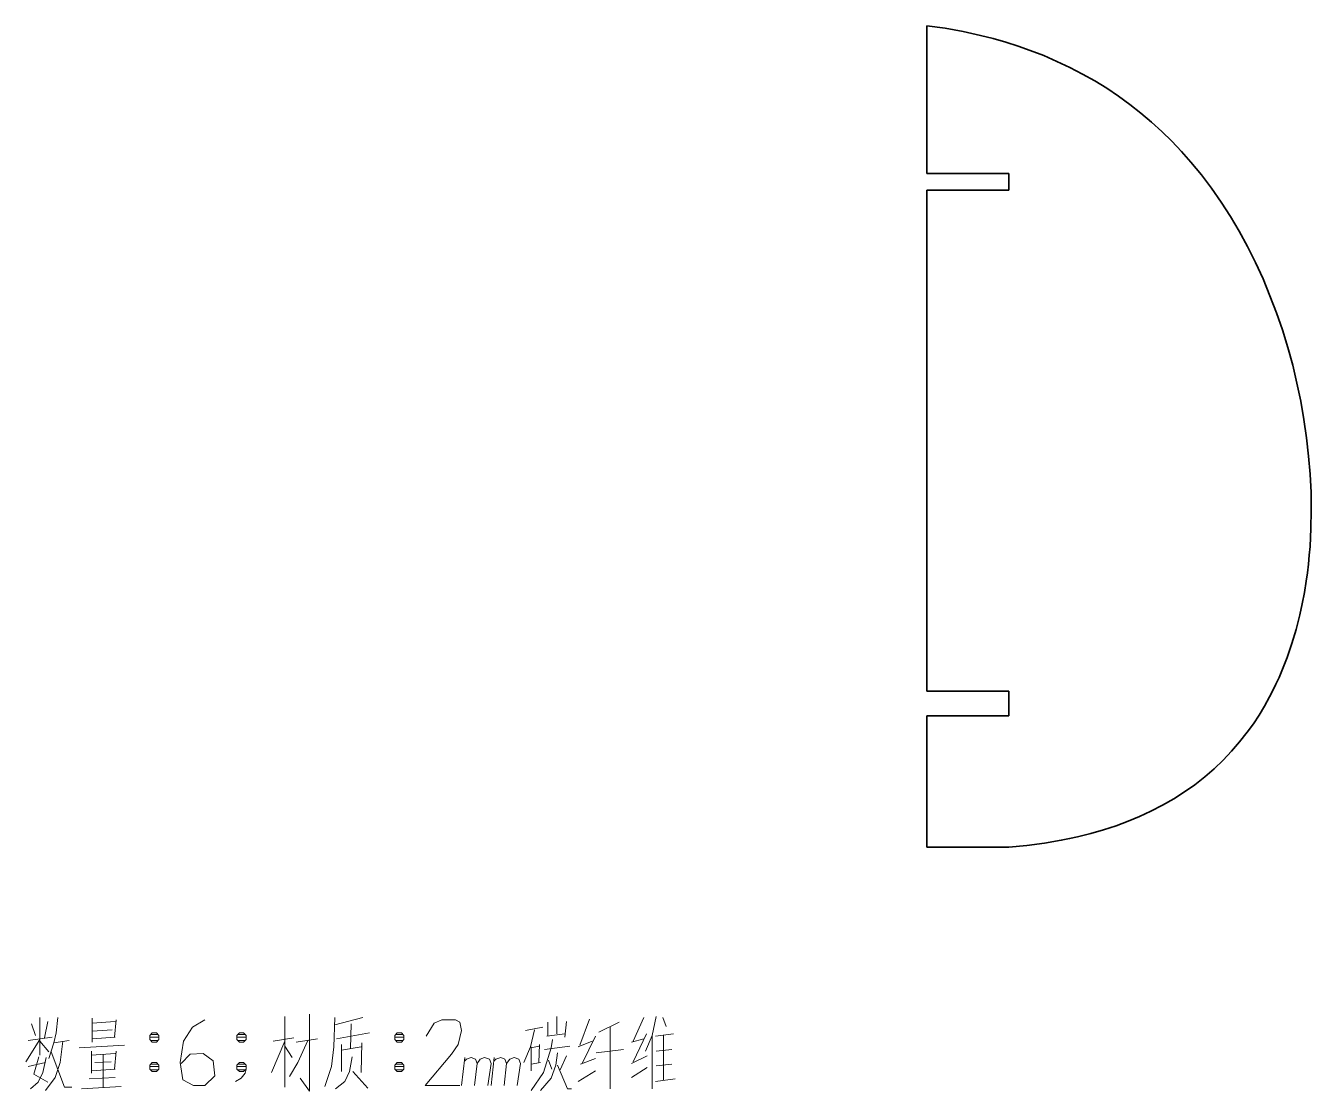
# Model space of a CAD drawing. Extents: x 455 to 611, y 318 to 448.
import ezdxf

# ---------------------------------------------------------------- set-up
doc = ezdxf.new("R2010")
doc.units = 0

msp = doc.modelspace()

# ---------------------------------------------------------------- linework, layer by layer
at = {"color": 1, "lineweight": 35, "ltscale": 0.45}
msp.add_line((564.51, 430), (564.51, 448), dxfattribs=at)
at = {"color": 1, "lineweight": 35, "ltscale": 0.25}
for p, q in [((574.51, 430), (564.51, 430)), ((574.51, 428), (564.51, 428)), ((564.51, 367), (574.51, 367)), ((574.51, 364), (564.51, 364)), ((564.51, 348), (574.51, 348))]:
    msp.add_line(p, q, dxfattribs=at)
at = {"color": 1, "lineweight": 35, "ltscale": 0.05}
msp.add_line((574.51, 430), (574.51, 428), dxfattribs=at)
at = {"color": 1, "lineweight": 35}
msp.add_line((564.51, 428), (564.51, 367), dxfattribs=at)
at = {"color": 1, "lineweight": 35, "ltscale": 0.075}
msp.add_line((574.51, 367), (574.51, 364), dxfattribs=at)
at = {"color": 1, "lineweight": 35, "ltscale": 0.4}
msp.add_line((564.51, 364), (564.51, 348), dxfattribs=at)
at = {"color": 1, "lineweight": 35}
msp.add_lwpolyline([(564.51, 448), (566.74, 447.68), (567.84, 447.49), (568.93, 447.28), (569.99, 447.06), (571.04, 446.82), (572.6, 446.43), (574.13, 445.99), (575.64, 445.51), (577.11, 445), (578.75, 444.36), (580.36, 443.66), (581.93, 442.92), (583.46, 442.12), (584.96, 441.28), (586.41, 440.38), (587.83, 439.43), (589.21, 438.42), (590.54, 437.37), (591.84, 436.27), (593.1, 435.12), (594.32, 433.93), (595.51, 432.68), (596.65, 431.39), (597.3, 430.62), (597.93, 429.83), (599.16, 428.21), (600.33, 426.53), (601.45, 424.79), (602.51, 423), (603.54, 421.11), (604.51, 419.17), (605.42, 417.18), (606.27, 415.14), (607.06, 413.07), (607.78, 410.97), (608.44, 408.83), (609.03, 406.67), (609.55, 404.48), (610.01, 402.28), (610.4, 400.07), (610.72, 397.84), (610.97, 395.62), (611.15, 393.4), (611.26, 391.18), (611.29, 388.98), (611.25, 386.79), (611.14, 384.62), (611.05, 383.54), (610.94, 382.46), (610.82, 381.42), (610.67, 380.38), (610.45, 379), (610.19, 377.63), (609.9, 376.28), (609.45, 374.51), (608.94, 372.79), (608.36, 371.1), (607.72, 369.46), (607.37, 368.65), (607, 367.85), (606.63, 367.08), (606.23, 366.32), (605.61, 365.19), (604.95, 364.1), (604.25, 363.03), (603.51, 362), (602.58, 360.82), (601.6, 359.68), (600.56, 358.59), (599.47, 357.55), (598.33, 356.56), (597.13, 355.62), (595.87, 354.73), (594.56, 353.89), (593.2, 353.11), (591.78, 352.38), (590.41, 351.75), (589, 351.16), (587.54, 350.62), (586.03, 350.13), (584.47, 349.68), (582.87, 349.28), (581.89, 349.06), (580.88, 348.86), (578.83, 348.51), (576.7, 348.22), (574.51, 348)], dxfattribs=at)
at = {"color": 1, "lineweight": 13}
for points in [[(456.61, 327.3), (456.61, 322.7)], [(458.81, 327.3), (458.61, 325.4)], [(463.01, 327.2), (463.01, 324.3)], [(465.91, 327), (465.71, 324.9)], [(476.71, 327), (475.21, 326.1), (474.11, 324.4), (473.71, 321.8), (474.01, 319.7), (475.31, 319), (476.71, 319), (477.91, 320.2), (477.71, 322), (476.51, 322.9), (474.91, 322.8), (473.81, 321.7)], [(486.41, 318.8), (486.41, 323.1), (486.41, 327.4)], [(489.41, 327.7), (489.41, 323), (489.41, 318.3)], [(492.51, 327.3), (492.41, 323.7), (492.11, 321.3), (491.31, 318.9)], [(495.91, 327.3), (492.51, 326.4)], [(507.71, 319), (503.51, 319), (506.71, 322.8), (507.51, 324), (507.91, 325.7), (507.71, 326.7), (507.21, 327), (505.51, 327), (504.61, 326.6), (503.61, 325)], [(519.51, 327.4), (519.51, 325.3)], [(523.51, 327.1), (522.31, 323.9)], [(530.11, 327.3), (528.81, 324.4)], [(531.61, 327.4), (531.11, 325.1)], [(532.81, 326.2), (532.41, 327.3)], [(455.61, 326.5), (456.11, 325.1)], [(457.61, 326.8), (457.21, 324.8)], [(458.61, 325.4), (458.31, 324.2)], [(463.01, 326.6), (465.81, 326.8)], [(463.01, 325.6), (465.41, 325.8)], [(492.71, 324.7), (496.71, 325.4)], [(494.41, 323.5), (494.51, 326.5)], [(517.81, 326.1), (515.71, 325.7)], [(516.81, 325.8), (516.31, 323.7)], [(520.51, 325.3), (518.31, 325)], [(518.41, 325.1), (518.41, 326.7)], [(520.51, 324.9), (520.71, 326.8)], [(527.11, 326.7), (524.61, 325.5)], [(526.01, 326.1), (526.01, 322.4), (526.01, 318.6)], [(530.41, 325.3), (528.81, 321.9)], [(533.71, 325.3), (531.51, 325)], [(456.61, 324.6), (454.91, 321.9)], [(455.21, 324.5), (458.11, 324.9)], [(456.61, 324.4), (457.71, 323.1)], [(458.31, 324.2), (457.71, 322.3)], [(458.31, 324.2), (460.21, 324.5)], [(459.41, 324.4), (459.11, 321.8)], [(461.41, 323.6), (466.91, 323.9)], [(465.81, 324.9), (463.01, 324.7)], [(470.01, 324.9), (471.11, 324.9)], [(470.11, 325.2), (471.01, 325.2)], [(470.11, 324.5), (471.01, 324.5)], [(480.61, 324.9), (481.71, 324.9)], [(480.71, 325.2), (481.61, 325.2)], [(480.71, 324.5), (481.61, 324.5)], [(484.81, 320.6), (486.41, 324.4)], [(487.51, 324.8), (485.01, 324.4)], [(487.31, 322.4), (486.41, 323.8)], [(487.81, 324.3), (490.41, 324.7)], [(489.21, 324.5), (488.01, 321.8)], [(493.31, 324), (493.31, 320.7)], [(495.81, 324.2), (495.71, 320.6)], [(499.81, 324.9), (500.91, 324.9)], [(499.91, 325.2), (500.81, 325.2)], [(499.91, 324.5), (500.81, 324.5)], [(516.41, 323.6), (517.31, 323.8)], [(517.41, 324), (517.31, 321.8)], [(518.01, 323.4), (521.11, 323.8)], [(519.01, 324.6), (518.81, 323.6)], [(522.11, 323.7), (523.81, 324.4)], [(524.21, 325), (522.61, 321.7)], [(528.61, 324.3), (530.11, 324.7)], [(531.11, 325.1), (530.31, 323.2)], [(531.11, 325), (531.11, 318.6)], [(532.51, 325.1), (532.51, 319.7)], [(456.51, 322.5), (455.91, 320.4)], [(457.41, 322.4), (457.01, 320.6)], [(458.01, 323.1), (459.61, 318.8)], [(462.91, 323.2), (462.91, 320.5)], [(462.91, 322.7), (465.81, 322.9)], [(464.31, 322.8), (464.31, 318.8)], [(465.91, 323.2), (465.71, 321)], [(494.61, 322.5), (494.31, 320.7), (493.71, 319.5), (492.61, 318.6)], [(495.71, 323.7), (493.31, 323.3)], [(508.31, 322.4), (507.91, 319)], [(508.31, 322), (508.51, 322.2), (509.11, 322.4), (509.61, 322.2), (509.81, 321.7), (509.51, 319)], [(509.81, 321.7), (510.21, 322.2), (510.71, 322.4), (511.31, 322.2), (511.51, 321.7), (511.11, 319)], [(511.91, 322.4), (511.51, 319)], [(511.91, 322), (512.11, 322.2), (512.71, 322.4), (513.21, 322.2), (513.41, 321.7), (513.11, 319)], [(513.41, 321.7), (513.81, 322.2), (514.31, 322.4), (514.91, 322.2), (515.11, 321.7), (514.71, 319)], [(516.31, 323.7), (515.51, 321.8)], [(516.41, 323.7), (516.41, 320.8)], [(516.41, 318.4), (517.91, 320.6), (518.81, 323.6)], [(517.51, 318.4), (518.81, 319.9), (519.41, 321.5), (519.61, 323)], [(520.71, 322.6), (519.91, 320.9)], [(522.41, 321.6), (524.21, 322.3)], [(524.31, 323), (527.61, 323.4)], [(528.61, 321.7), (530.51, 322.6)], [(531.61, 323.2), (533.51, 323.4)], [(455.21, 321.3), (457.31, 321.8)], [(457.01, 320.6), (456.41, 319.4)], [(459.11, 321.8), (458.51, 320)], [(465.81, 321), (462.91, 320.8)], [(463.31, 321.8), (465.31, 321.9)], [(470.01, 321.3), (471.11, 321.3)], [(470.11, 321.6), (471.01, 321.6)], [(470.11, 320.9), (471.01, 320.9)], [(481.71, 321), (481.61, 320.5), (481.11, 319.9), (480.41, 319.5)], [(480.61, 321.3), (481.71, 321.3)], [(480.71, 321.6), (481.61, 321.6)], [(480.71, 320.9), (481.61, 320.9)], [(488.01, 321.8), (487.01, 320.1)], [(494.71, 320.7), (496.51, 318.7)], [(499.81, 321.3), (500.91, 321.3)], [(499.91, 321.6), (500.81, 321.6)], [(499.91, 320.9), (500.81, 320.9)], [(516.41, 321.6), (517.51, 321.8)], [(518.51, 322.1), (518.91, 321)], [(519.61, 321.5), (520.81, 318.6), (521.31, 318.6)], [(522.11, 319.5), (524.21, 320.8)], [(528.61, 320), (530.51, 321.2)], [(531.61, 321.4), (533.51, 321.6)], [(456.41, 319.4), (455.51, 318.6)], [(455.91, 320.4), (457.61, 319.4)], [(458.51, 320), (457.31, 318.4)], [(462.61, 319.8), (465.81, 320)], [(489.41, 318.3), (488.31, 319.9)], [(531.51, 319.5), (533.91, 319.8)], [(459.61, 318.8), (460.51, 318.8)], [(461.71, 318.6), (466.51, 318.9)]]:
    msp.add_lwpolyline(points, dxfattribs=at)
for points in [[(470.31, 324.3), (470.81, 324.3), (471.11, 324.6), (471.11, 325.1), (470.81, 325.4), (470.31, 325.4), (470.01, 325.1), (470.01, 324.6)], [(480.91, 324.3), (481.41, 324.3), (481.71, 324.6), (481.71, 325.1), (481.41, 325.4), (480.91, 325.4), (480.61, 325.1), (480.61, 324.6)], [(500.11, 324.3), (500.61, 324.3), (500.91, 324.6), (500.91, 325.1), (500.61, 325.4), (500.11, 325.4), (499.81, 325.1), (499.81, 324.6)], [(470.31, 320.7), (470.81, 320.7), (471.11, 321), (471.11, 321.5), (470.81, 321.8), (470.31, 321.8), (470.01, 321.5), (470.01, 321)], [(480.91, 320.7), (481.41, 320.7), (481.71, 321), (481.71, 321.5), (481.41, 321.8), (480.91, 321.8), (480.61, 321.5), (480.61, 321)], [(500.11, 320.7), (500.61, 320.7), (500.91, 321), (500.91, 321.5), (500.61, 321.8), (500.11, 321.8), (499.81, 321.5), (499.81, 321)]]:
    msp.add_lwpolyline(points, close=True, dxfattribs=at)

doc.saveas('drawing.dxf')
